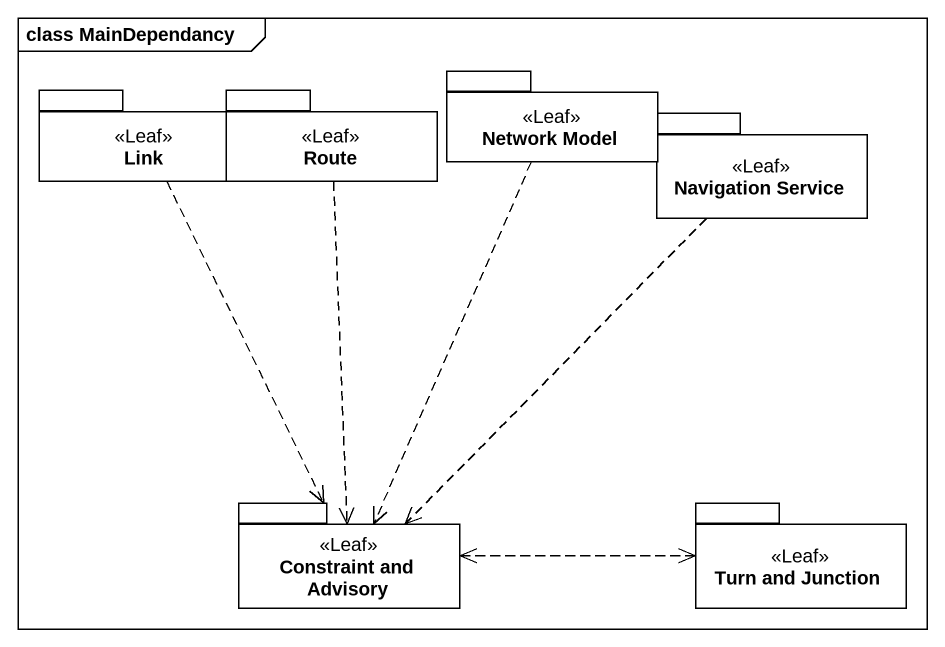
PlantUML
@startuml
mainframe class MainDependancy
package Link <<Leaf>> {
}
package Route <<Leaf>> {
}
package "Network Model" as Network_Model <<Leaf>> {
}
package "Navigation Service" as Navigation_Service <<Leaf>> {
}
package "Constraint and Advisory" as Constraint_and_Advisory <<Leaf>> {
}
package "Turn and Junction" as Turn_and_Junction <<Leaf>> {
}
Link ..> Constraint_and_Advisory
Route ..> Constraint_and_Advisory
Network_Model ..> Constraint_and_Advisory
Navigation_Service ..> Constraint_and_Advisory
Constraint_and_Advisory .right.> Turn_and_Junction
Turn_and_Junction .left.> Constraint_and_Advisory
@enduml
